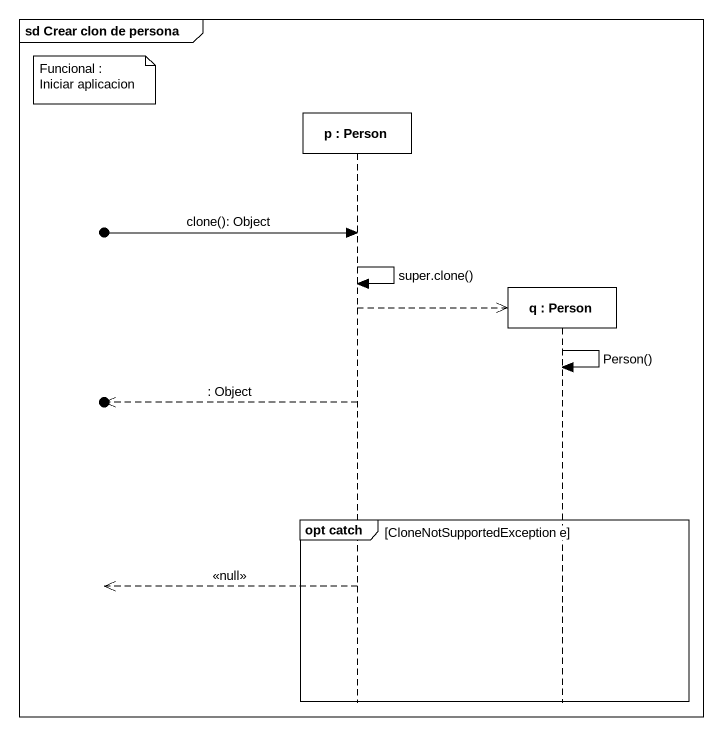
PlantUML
@startuml
mainframe sd Crear clon de persona
hide footbox
participant "p : Person" as p
participant "q : Person" as q

note left of p : Funcional : Iniciar aplicacion
[o-> p : clone(): Object
p -> p : super.clone()
p -->> q **
q -> q : Person()
[o<<-- p : : Object
group opt catch [CloneNotSupportedException e]
  [o<<-- p : <<null>>
end
@enduml
